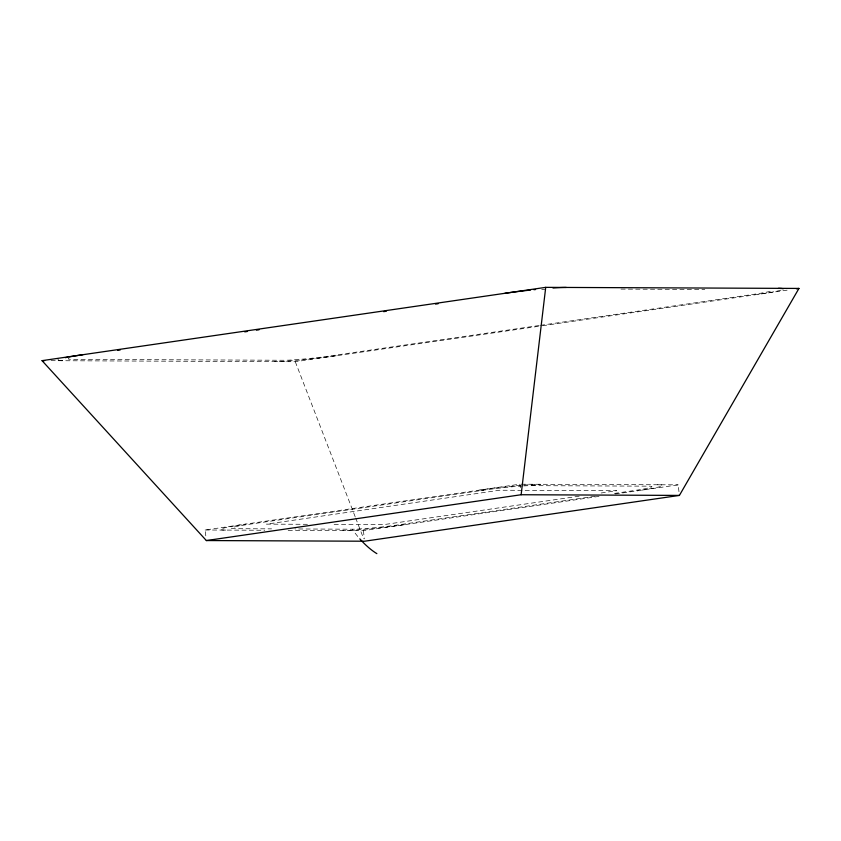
<?xml version="1.0" encoding="UTF-8"?>
<svg xmlns="http://www.w3.org/2000/svg" width="841" height="841" viewBox="0 0 841 841"><rect width="100%" height="100%" fill="white"/><g stroke="black" fill="none" stroke-linecap="round" stroke-linejoin="round"><path stroke-width="0.63" stroke-dasharray="4.21 3.15" d="M780.942 290.156L778.692 290.744A46.108 2.733 -6.6 0 1 758.025 294.392M539.123 325.53L331.459 355.743A35.469 2.103 -6.6 0 1 284.153 360.263L72.074 359.359A35.469 2.103 -6.6 0 1 68.941 358.371M540.427 325.341L753.284 294.371A35.469 2.103 -6.6 0 0 772.595 290.092M51.049 360.684L295.286 361.725L541.278 325.93M542.582 325.74L787.439 290.103M205.803 535.854L205.13 529.998L519.917 484.195L520.327 487.706M522.597 485.972A35.469 2.103 -6.6 0 0 483.743 490.166L250.797 524.059A35.469 2.103 -6.6 0 0 235.154 528.705L271.59 528.863M523.733 485.909A35.469 2.103 -6.6 0 1 531.049 485.656L540.49 484.279A46.108 2.733 -6.6 0 0 478.992 490.145L483.743 490.166M579.165 496.19L383.748 524.626L331.701 524.406M601.168 492.994L616.695 490.734L499.575 490.229L266.629 524.132L308.269 524.3M594.997 496.253L399.58 524.689A35.469 2.103 -6.6 0 1 352.274 529.21L295.012 528.957M614.403 493.436L632.527 490.797A35.469 2.103 -6.6 0 0 648.169 486.151L531.049 485.656M288.169 530.345L363.407 530.671L599.738 496.274M615.265 494.014L678.193 484.858L679.139 493.068M620.994 289.094L704.779 289.451M521.199 484.195L678.193 484.858M205.13 529.998L264.747 530.25M295.286 361.725L355.196 516.795M355.659 518.014L363.68 538.776M363.407 530.671L364.353 538.871M62.623 360.736A46.108 2.733 -6.6 0 1 57.871 360.253M57.819 359.895A46.108 2.733 -6.6 0 1 58.555 359.454M404.332 524.71A46.108 2.733 -6.6 0 1 342.834 530.576M657.62 484.773A46.108 2.733 -6.6 0 1 637.268 490.818M225.703 530.082A46.108 2.733 -6.6 0 1 246.056 524.038M336.211 355.764A46.108 2.733 -6.6 0 1 307.049 359.37L295.696 360.453A46.108 2.733 -6.6 0 1 274.713 361.63M541.73 289.64A35.469 2.103 -6.6 0 1 544.716 289.399M357.793 536.495A35.469 12.541 49.5 0 1 352.274 529.21"/><path stroke-width="1.26" d="M206.35 540.553L521.136 494.739L545.714 287.359L798.95 288.431L679.412 495.412L364.626 541.215L206.35 540.553L42.05 360.652L545.714 287.359M117.572 350.371L120.168 349.993M244.763 331.859L247.359 331.48M256.442 330.166L259.039 329.788M383.643 311.654L386.24 311.275M435.554 304.095L438.15 303.727M796.395 288.81L798.95 288.431M533.951 289.703L535.57 289.546M42.05 360.652L44.626 360.663M521.136 494.739L679.412 495.412M778.377 288.347A46.108 2.733 -6.6 0 1 783.129 288.831M504.789 293.32A46.108 2.733 -6.6 0 1 530.398 290.082M552.968 288.021A46.108 2.733 -6.6 0 1 566.287 287.443M65.272 357.677A46.108 2.733 -6.6 0 1 67.606 357.215M68.878 356.973A46.108 2.733 -6.6 0 1 82.975 354.692M376.863 553.641A35.469 12.541 49.5 0 1 359.811 538.85"/></g></svg>
